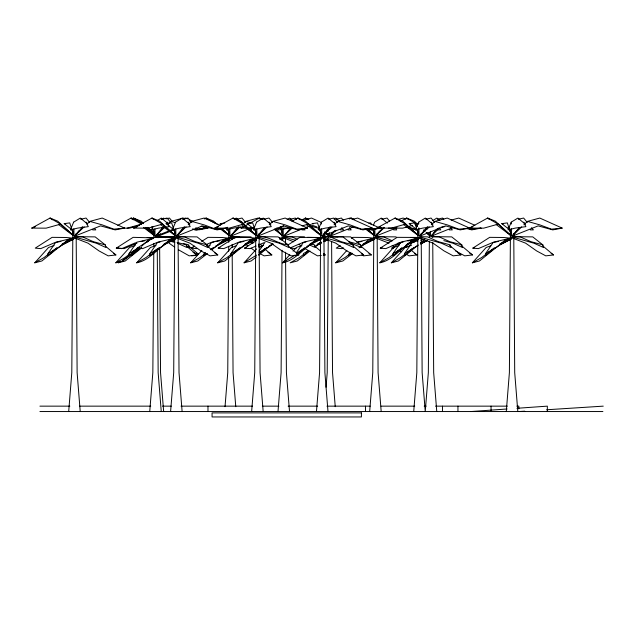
<?xml version="1.0" encoding="UTF-8"?>
<svg xmlns="http://www.w3.org/2000/svg" width="635" height="635" viewBox="0 0 635 635"><rect width="100%" height="100%" fill="white"/><g stroke="black" fill="none" stroke-linecap="round" stroke-linejoin="round"><path stroke-width="0.95" d="M72.85 230.529L71.795 372.634L68.699 411.543M153.781 253.214L152.837 372.634L149.741 411.543M153.813 246.309L153.829 243.356M153.861 237.434L153.892 230.529M174.752 230.529L173.704 372.634L170.601 411.543M228.663 257.159L227.743 372.634L225.036 406.686M228.695 251.246L228.719 246.309M228.735 242.364L228.798 230.529M255.794 230.529L254.738 372.634L251.643 411.543M282.051 250.253L281.099 372.634L278.003 411.543M282.099 240.395L282.154 230.529M320.627 230.529L319.572 372.634L316.476 411.543M328.224 239.403L327.215 372.634L326.049 387.223M328.231 237.434L328.255 233.49M373.824 230.529L372.769 372.634L369.673 411.543M417.878 230.529L416.822 372.634L413.726 411.543M429.347 241.379L428.347 372.634L425.252 411.543L422.14 372.634L421.188 233.49M429.371 237.434L429.395 232.505M510.445 230.529L509.389 372.634L506.293 411.543M321.429 222.139L318.175 229.894L325.414 228.1L336.098 226.639L334.161 223.115L328.097 218.051L321.429 222.139L321.477 224.036M373.404 225.536L374.626 222.139L381.294 218.051L387.358 223.115M418.679 222.139L415.425 229.894L422.664 228.1L433.34 226.639L431.411 223.115L425.347 218.051L418.679 222.139L418.727 224.036M511.246 222.139L507.992 229.894L515.231 228.1L525.907 226.639L523.978 223.115L517.914 218.051L511.246 222.139L511.294 224.036M153.17 226.385L151.44 229.894L158.679 228.1L169.355 226.639L167.426 223.115L161.361 218.051L157.194 220.607M227.64 227.259L226.338 229.894L233.577 228.1L244.261 226.639M281.424 226.385L279.694 229.894L289.846 227.695M427.379 229.013L428.244 227.259M56.801 248.023L48.014 255.659L47.998 253.603L55.753 242.197L75.581 237.522L62.206 243.911M137.089 248.634L129.056 255.659L129.04 253.603L136.795 242.197L153.789 238.188M159.456 247.404L149.916 255.659L149.9 253.603L157.655 242.197L177.49 237.522L164.108 243.911M208.375 247.086L211.693 242.197L231.529 237.522L219.035 243.483M239.744 248.023L230.957 255.659L230.942 253.603L238.697 242.197L258.532 237.522L245.15 243.911M258.961 251.158L265.049 242.197M296.331 252.786L303.53 242.197L323.358 237.522L309.983 243.911M401.828 248.023L393.041 255.659L393.025 253.603L400.78 242.197L420.608 237.522L407.225 243.911M414.107 247.404L404.566 255.659L404.551 253.603L412.305 242.197L417.973 240.863M494.395 248.023L485.608 255.659L485.592 253.603L493.347 242.197L513.175 237.522L499.793 243.911M75.7 234.902L79.375 230.402M81.209 228.148L82.431 226.639M159.195 231.902L163.473 226.639M178.832 233.402L184.333 226.639M234.093 231.902L238.379 226.639M258.643 234.902L264.152 228.148M287.449 231.902L291.116 227.393M323.477 234.902L330.208 226.639M331.121 234.902L334.177 231.148M376.674 234.902L379.738 231.148M420.727 234.902L427.458 226.639M433.483 233.402L437.15 228.894M513.294 234.902L518.803 228.148M61.611 245.07L73.723 238.982L60.595 245.856L41.87 260.977L34.766 262.819L48.57 247.475L54.118 245.515M139.375 247.785L122.912 260.977L115.808 262.819L129.611 247.475L135.16 245.515M174.728 239.49C159.845 243.753 151.86 260.001 136.668 262.819L150.471 247.475L156.019 245.515M207.494 253.492L197.81 260.977L190.706 262.819L201.882 250.396M244.554 245.07L256.667 238.982L243.538 245.856L224.814 260.977L217.71 262.819L231.513 247.475L236.133 245.84M256.381 256.945L251.166 260.977L244.062 262.819L256.548 248.936M320.604 239.49C305.713 243.753 297.736 260.001 282.543 262.819L289.774 254.778M293.06 251.127L296.347 247.475L301.895 245.515M352.52 253.492L342.837 260.977L335.74 262.819L346.908 250.396M417.854 239.49C402.963 243.753 394.986 260.001 379.793 262.819L393.597 247.475L399.145 245.515M417.147 245.856L398.423 260.977L391.319 262.819L405.122 247.475L411.591 245.189M499.197 245.07L511.318 238.982L498.189 245.856L479.465 260.977L472.361 262.819L486.164 247.475L490.784 245.84M74.7 235.704L82.494 227.314M155.742 235.704L163.536 227.314M158.131 235.704L159.433 234.307M176.601 235.704L184.396 227.314M230.648 235.704L238.435 227.314M257.643 235.704L265.438 227.314M284.004 235.704L291.79 227.314M322.477 235.704L330.271 227.314M330.121 235.704L334.661 230.807M375.674 235.704L383.469 227.314M419.727 235.704L427.522 227.314M431.252 235.704L437.745 228.711M512.294 235.704L520.089 227.314M75.565 235.037L84.145 226.846M87.011 224.115L89.868 221.385L102.195 218.051L124.587 228.1L115.173 229.894L100.568 225.885L75.954 235.68M156.607 235.037L164.473 227.528M168.053 224.115L170.91 221.385L183.237 218.051L185.023 218.853M158.996 235.037L160.425 233.672M177.467 235.037L186.047 226.846M188.198 224.798L191.77 221.385L204.097 218.051L220.218 225.282M231.505 235.037L240.094 226.846M242.951 224.115L245.816 221.385L258.135 218.051L259.929 218.853M258.508 235.037L267.089 226.846M269.24 224.798L272.812 221.385L285.139 218.051L307.53 228.1L298.117 229.894L283.52 225.885L258.897 235.68M284.861 235.037L292.727 227.528M323.342 235.037L331.922 226.846M334.073 224.798L337.645 221.385L349.972 218.051L372.364 228.1L362.95 229.894L348.345 225.885L323.731 235.68M330.978 235.037L335.986 230.259M376.539 235.037L384.405 227.528M420.592 235.037L429.173 226.846M431.316 224.798L434.896 221.385L447.223 218.051L469.614 228.1L460.2 229.894L445.595 225.885L420.981 235.68M432.117 235.037L437.84 229.576M513.159 235.037L521.74 226.846M523.883 224.798L527.463 221.385L539.79 218.051L562.181 228.1L552.767 229.894L538.163 225.885L513.548 235.68M206.113 253.706L203.954 255.659L203.946 253.603L205.605 252.635M258.747 254.357L266.851 247.404M295.791 255.659L304.578 248.023M308.459 251.087L303.427 255.659L303.411 253.603L308.404 250.69M351.861 253.047L348.988 255.659L348.972 253.603L350.639 252.635M141.526 246.324L148.495 239.99L153.011 238.617M272.566 243.792L269.78 246.324L258.961 252.635M315.897 246.324L320.778 241.895M418.425 245.062L404.551 253.603M420.521 243.157L424.005 239.99M141.764 247.785L125.293 260.977L118.197 262.819L120.753 261.358M212.011 249.706L216.543 245.856L228.767 239.49M309.975 250.992L297.283 260.977L290.179 262.819L299.577 257.485L303.459 254.516M140.232 248.023L131.445 255.659L131.429 253.603M211.241 249.245L213.495 247.404M258.612 255.214L269.899 245.856L273.391 244.038M48.824 253.929L44.156 257.485L34.766 262.819M50.379 252.738L56.594 247.999M129.088 254.516L125.198 257.485L115.808 262.819M131.421 252.738L136.858 248.595M131.477 254.516L122.468 260.39M134.58 252.151L140.025 247.999M149.947 254.516L146.066 257.485L136.668 262.819M153.059 252.151L157.718 248.595M203.986 254.516L200.104 257.485L190.706 262.819M231.767 253.929L227.108 257.485L217.71 262.819M233.323 252.738L239.538 247.999M256.564 255.111L244.062 262.819M259.675 252.738L265.113 248.595M295.045 255.111L282.543 262.819M298.156 252.738L304.371 247.999M305.792 252.738L308.126 250.96M349.798 253.929L345.13 257.485L335.74 262.819M393.073 254.516L389.184 257.485L379.793 262.819M395.407 252.738L401.622 247.999M404.598 254.516L400.709 257.485L391.319 262.819M407.702 252.151L412.369 248.595M486.418 253.929L481.751 257.485L472.361 262.819M487.974 252.738L494.189 247.999M135.469 242.784L121.777 248.626L116.292 248.126L133.128 237.347L153.48 237.879M160.06 241.983L156.329 242.784L142.637 248.626L137.152 248.126L153.987 237.347L168.053 237.49L174.879 238.173M196.683 248.626L191.191 248.126L194.397 246.078M201.612 241.459L208.026 237.347L222.091 237.49L228.917 238.173M243.896 241.379L237.371 242.784L223.679 248.626L218.194 248.126L235.029 237.347L249.095 237.49L255.921 238.173M256.024 246.07L250.031 248.626L244.546 248.126L256.572 240.427M287.838 245.047L299.863 237.347L313.928 237.49L320.754 238.173M340.233 245.562L336.225 248.126L341.709 248.626L343.424 247.896M351.457 238.379L353.06 237.347L367.125 237.49L373.952 238.173M403.185 241.983L399.455 242.784L385.762 248.626L380.278 248.126L397.113 237.347L418.013 237.442M393.629 248.293L391.803 248.126L400.622 242.483M498.546 241.379L492.022 242.784L478.33 248.626L472.845 248.126L489.68 237.347L503.745 237.49L510.572 238.173M161.25 219.583L163.751 218.051M234.593 219.075L236.26 218.051L242.332 223.115M287.115 219.583L289.616 218.051L293.41 221.218M334.066 219.075L335.732 218.051L339.527 221.218M432.705 220.607L436.872 218.051L439.904 220.583M47.998 253.603L60.484 246.324L67.453 239.99L75.581 237.522M129.04 253.603L139.025 247.785M133.921 252.151L141.414 247.785M149.9 253.603L162.385 246.324L169.355 239.99L177.49 237.522M210.598 249.722L216.424 246.324L223.401 239.99L231.529 237.522M230.942 253.603L243.427 246.324L250.396 239.99L258.532 237.522M296.608 253.119L308.261 246.324L315.23 239.99L323.358 237.522M358.958 247.785L361.458 246.324L368.427 239.99L376.555 237.522L363.172 243.911M393.025 253.603L405.511 246.324L412.48 239.99L420.608 237.522M485.592 253.603L498.078 246.324L505.047 239.99L513.175 237.522M60.547 224.139L46.149 228.155L31.75 228.1L50.038 218.051L57.698 221.131L73.565 235.744L60.547 224.139L50.038 218.051L52.387 219.829M117.777 225.362L131.08 218.051L138.74 221.131L141.621 223.79M131.802 218.964L133.469 218.051L141.129 221.131L143.288 223.123M162.449 224.139L148.05 228.155L133.652 228.1L151.94 218.051L159.599 221.131L175.466 235.744L162.449 224.139L151.94 218.051L153.503 219.234M204.319 218.964L205.986 218.051L213.638 221.131L217.249 224.449M243.491 224.139L229.092 228.155L214.694 228.1L232.981 218.051L240.641 221.131L256.508 235.744L243.491 224.139L232.981 218.051L234.545 219.234M254.492 228.148L241.046 228.1L259.334 218.051L262.739 219.416M292.005 228.148L279.527 228.1L283.686 225.814M291.997 221.25L297.815 218.051L305.475 221.131L321.342 235.744L308.324 224.139L297.815 218.051L299.379 219.234M302.125 219.877L305.451 218.051L308.856 219.416M349.345 218.964L351.012 218.051L354.417 219.416M405.574 224.139L391.176 228.155L376.777 228.1L395.065 218.051L402.725 221.131L418.592 235.744L405.574 224.139L395.065 218.051L396.629 219.234M400.772 221.25L406.59 218.051L414.25 221.131L417.854 224.449M498.142 224.139L483.743 228.155L469.344 228.1L487.632 218.051L495.292 221.131L511.159 235.744L498.142 224.139L487.632 218.051L489.196 219.234M316.016 245.856L321.254 243.126M323.874 241.768L328.239 239.49M361.569 245.856L374.674 239.038L362.577 245.07M420.648 244.038L427.633 240.403M162.647 245.507L175.625 238.982M215.821 245.943L232.259 237.673M269.176 245.943L272.637 244.205M281.289 239.847L285.615 237.673M306.784 246.38L321.5 238.982M316.159 245.507L321.35 242.895M323.945 241.594L327.406 239.847M405.765 245.507L418.751 238.982M420.759 243.769L427.68 240.284M146.812 242.205L148.598 241.356M280.424 239.649L284.885 237.522L279.463 239.173M317.619 243.911L321.183 242.205M323.866 240.927L327.43 239.228M420.537 243.054L425.894 240.506M137.001 243.149L124.166 248.626L118.681 248.126M206.097 244.61L210.376 242.784L214.098 241.983M258.596 244.975L263.731 242.784M290.227 247.896L302.204 242.784L305.935 241.983M408.416 243.88L414.711 241.983M156.996 235.68L173.411 229.148M159.385 235.68L173.974 229.87M177.856 235.68L202.478 225.885L217.075 229.894L226.489 228.1L215.741 229.156L204.184 224.901L191.77 221.385M231.902 235.68L251.96 227.695M285.258 235.68L302.577 228.783M305.308 227.695L308.959 226.243M331.375 235.68L353.25 226.973M376.928 235.68L396.986 227.695M432.506 235.68L452.564 227.695M31.75 228.1L35.314 226.727M133.652 228.1L137.224 226.727M214.694 228.1L218.257 226.727M241.046 228.1L243.721 227.068M279.527 228.1L281.313 227.409M376.777 228.1L380.341 226.727M469.344 228.1L472.908 226.727M67.993 240.617L73.541 238.657M169.894 240.617L174.522 238.982M207.288 246.499L210.066 245.515M223.941 240.617L228.56 238.982M250.936 240.617L256.484 238.657M258.794 247.15L263.414 245.515M315.77 240.617L321.318 238.657M413.02 240.617L418.568 238.657M505.587 240.617L511.135 238.657M323.771 239.72L325.58 239.173M127.191 228.155L141.589 224.139L131.08 218.051L133.429 219.829M139.478 225.393L129.58 228.155L123.349 228.14M203.898 227.648L206.597 226.901M302.03 225.893L308.324 224.139M412.599 225.393L402.701 228.155L388.302 228.1M415.306 224.647L417.1 224.139L406.59 218.051L408.154 219.234M116.292 248.126L118.102 247.626M137.152 248.126L138.962 247.626M191.191 248.126L193.008 247.626M218.194 248.126L220.004 247.626M244.546 248.126L246.364 247.626M380.278 248.126L382.087 247.626M391.803 248.126L393.613 247.626M472.845 248.126L474.655 247.626M182.777 218.821L185.626 218.051L187.412 218.853M302.959 220.353L311.491 218.051L321.342 222.472M352.869 219.329L357.608 218.051L380 228.1L370.594 229.894L366.943 228.886M397.478 219.591L403.169 218.051L405.852 219.258M451.16 220.099L458.748 218.051L474.869 225.282M327.62 229.441L329.43 228.997M371.364 229.894L381.524 227.695M356.727 242.197L376.555 237.522M420.807 240.197L424.585 239.308M80.764 219.226L86.05 218.051L89.694 222.488M161.806 219.226L167.092 218.051L170.736 222.488M165.957 218.837L169.482 218.051L171.91 221.012M182.666 219.226L187.952 218.051L191.603 222.488M236.704 219.226L241.991 218.051L245.642 222.488M263.708 219.226L268.994 218.051L272.637 222.488M290.06 219.226L295.346 218.051L296.561 219.527M328.541 219.226L333.827 218.051L337.471 222.488M336.177 219.226L341.463 218.051L343.289 220.274M381.738 219.226L387.025 218.051L389.453 221.012M425.791 219.226L431.078 218.051L434.721 222.488M437.317 219.226L442.603 218.051L443.817 219.527M518.358 219.226L523.645 218.051L527.288 222.488M60.952 241.379L54.427 242.784L40.735 248.626L35.25 248.126L52.086 237.347L66.151 237.49L72.977 238.173M141.057 241.578L144.788 240.776M215.963 241.578L219.694 240.776M227.147 239.165L229.005 238.768M358.196 242.181L361.926 241.379M407.845 240.975L411.567 240.173M201.152 226.092L205.629 228.1L196.215 229.894L192.564 228.886M198.604 229.894L208.018 228.1L205.327 226.893M277.709 228.632L279.59 228.275M328.239 229.172L330.121 228.814M73.358 233.894L71.953 229.711L64.191 223.647L69.731 222.893L73.311 233.704M174.982 233.061L173.855 229.711L166.092 223.647L171.633 222.893L174.911 232.799M162.036 227.965L164.949 227.568M224.75 223.02L220.131 223.647L221.615 223.869M256.302 233.894L254.897 229.711L247.134 223.647L252.674 222.893L256.254 233.704M368.856 223.139L370.705 222.893L371.3 224.695M418.108 233.061L416.973 229.711L409.218 223.647L414.758 222.893L418.036 232.799M440.984 227.171L444.873 226.639M510.953 233.894L509.54 229.711L501.785 223.647L507.325 222.893L510.905 233.704M105.299 246.007L115.887 254.952L108.18 255.857L99.02 250.912L88.051 243.181L75.605 238.355M186.341 246.007L196.929 254.952L189.222 255.857L178.491 249.809M191.611 255.857L197.39 255.183M206.446 245.364L217.789 254.952L210.082 255.857L200.922 250.912L189.952 243.181L177.514 238.355M265.025 249.206L271.828 254.952L264.12 255.857L259.961 253.611M288.242 246.007L298.831 254.952L291.124 255.857L281.964 250.912L270.994 243.181L258.548 238.355M321.334 255.405L317.476 255.857L305.181 248.706M323.255 255.183L325.183 254.952L323.675 253.675M353.076 246.007L363.664 254.952L355.957 255.857L346.797 250.912L335.828 243.181L323.382 238.355M360.712 246.007L371.3 254.952L363.593 255.857L361.926 254.96M410.805 249.841L416.862 254.952L409.154 255.857L406.654 254.508M449.572 245.364L460.915 254.952L453.207 255.857L444.048 250.912L433.078 243.181L420.632 238.355M461.097 245.364L472.44 254.952L464.733 255.857L455.573 250.912M542.893 246.007L553.482 254.952L545.775 255.857L536.615 250.912L525.645 243.181L513.199 238.355M124.587 228.1L113.84 229.156L102.283 224.901L89.868 221.385M196.834 228.957L205.629 228.1M201.176 228.767L208.018 228.1M277.598 228.386L279.551 228.195M307.53 228.1L296.783 229.156L285.226 224.901L272.812 221.385M329.001 228.576L330.954 228.386M372.364 228.1L361.617 229.156L350.06 224.901L337.645 221.385M369.252 229.156L380 228.1M469.614 228.1L458.867 229.156L447.31 224.901L434.896 221.385M562.181 228.1L551.434 229.156L539.877 224.901L527.463 221.385M470.845 411.543L507.135 408.98M516.938 408.289L547.338 406.146L547.338 411.543M518.851 411.543L524.74 411.17M546.656 409.765L603.25 406.146M92.678 229.894L95.774 229.894L94.559 228.409M194.58 229.894L197.675 229.894L195.858 227.671M248.618 229.894L251.722 229.894L249.896 227.671M275.622 229.894L278.717 229.894L276.9 227.671M301.974 229.894L305.078 229.894L303.855 228.409M340.455 229.894L343.551 229.894L341.733 227.671M348.091 229.894L351.195 229.894L349.369 227.671M393.644 229.894L396.748 229.894L395.534 228.409M437.706 229.894L440.801 229.894L438.983 227.671M449.231 229.894L452.326 229.894L450.509 227.671M530.273 229.894L533.368 229.894L531.543 227.671M39.918 406.146L69.842 406.146M79.605 406.146L150.749 406.146M162.481 406.146L171.307 406.146M181.038 406.146L252.563 406.146M262.342 406.146L278.932 406.146M288.131 406.146L317.659 406.146M326.938 406.146L370.213 406.146M381.063 406.146L414.742 406.146M424.188 406.146L426.164 406.146M435.523 406.146L507.349 406.146M516.882 406.146L518.851 406.146L518.851 408.845M39.918 411.543L602.893 411.543M307.499 237.347L320.627 237.482M512.048 236.641L532.765 236.887L542.861 244.888L543.52 247.523L534.098 243.261L512.905 237.157M431.006 236.641L451.723 236.887L461.82 244.888L462.478 247.523L453.057 243.261L443.841 240.601M375.428 236.641L396.145 236.887M329.867 236.641L350.583 236.887L360.688 244.888L361.339 247.523L349.155 242.459M322.231 236.641L342.948 236.887L353.044 244.888L353.703 247.523L344.281 243.261L323.088 237.157M283.75 236.641L304.467 236.887M257.397 236.641L278.114 236.887L288.211 244.888L288.869 247.523L279.448 243.261L258.255 237.157M230.402 236.641L251.111 236.887M157.885 236.641L174.657 236.839M155.496 236.641L175.228 236.879M511.977 236.649L520.184 236.871L530.852 241.649L542.861 244.888M430.935 236.649L439.142 236.871L449.81 241.649L461.82 244.888M419.41 236.649L427.617 236.871L438.285 241.649L450.294 244.888L450.953 247.523L441.531 243.261L420.338 237.157M375.356 236.649L383.564 236.871L392.438 240.848M329.795 236.649L338.003 236.871M322.159 236.649L330.367 236.871L341.035 241.649L353.044 244.888M283.678 236.649L291.886 236.871L297.172 239.236M257.326 236.649C268.486 235.299 277.241 244.054 288.211 244.888M230.322 236.649L238.53 236.871L240.292 237.665M155.424 236.649L166.021 236.871M290.663 248.126L296.148 248.626M411.178 237.49L418.005 238.173M279.344 237.879L282.273 238.173M147.193 237.49L153.043 238.069M501.785 223.647L503.261 223.869M409.218 223.647L410.694 223.869M313.444 223.869L311.968 223.647L317.508 222.893L321.088 233.704M247.134 223.647L248.61 223.869M166.092 223.647L167.569 223.869M64.191 223.647L65.667 223.869M398.851 242.895L400.701 243.395M348.671 241.649L360.688 244.888M311.793 244.142L314.563 244.888L315.222 247.523L309.229 244.808M250.126 241.903L253.825 242.895M258.445 244.142L261.215 244.888L261.652 246.642M207.169 244.888L195.159 241.649L184.491 236.871L176.284 236.649L197.072 236.887L207.169 244.888L207.828 247.523L198.406 243.261L177.213 237.157M183.158 243.395L188.698 244.888L189.357 247.523L186.785 246.356M177.07 242.395L186.309 244.888L186.968 247.523L177.546 243.261M105.267 244.888L93.258 241.649L82.59 236.871L74.382 236.649L95.171 236.887L105.267 244.888L105.926 247.523L96.504 243.261L75.311 237.157M466.249 228.386L471.726 229.894L481.139 228.1L470.392 229.156L467.725 228.171M406.106 227.132L416.147 229.894M309.872 225.885L318.087 228.14M308.031 223.893L316.913 226.862M245.816 221.385L251.135 222.893M170.91 221.385L175.339 222.639M376.285 237.157L391.025 241.403M284.607 237.157L295.664 240.34M231.251 237.157L234.942 238.22M249.682 242.459L252.452 243.261M156.353 237.157L158.194 237.688M170.172 241.133L174.784 242.459M408.591 226.862L414.814 229.156M376.579 238.355L389.025 243.181M285.798 238.704L293.799 241.808M189.206 219.662L192.786 221.266M189.508 220.861L192.191 222.067M163.632 236.871L165.394 237.665M171.609 240.443L174.3 241.649M397.478 243.261L399.193 244.03M405.186 246.745L406.9 247.523L406.241 244.888M258.445 245.967L261.017 247.134M399.994 250.912L401.653 251.809M353.433 219.456L351.012 218.051L352.576 219.234M307.88 219.456L305.451 218.051L307.015 219.234M261.763 219.456L259.334 218.051L260.898 219.234M215.686 223.671L205.986 218.051L207.55 219.234M143.169 223.671L133.469 218.051L135.033 219.234M551.148 253.325L553.482 254.952M469.328 252.786L472.44 254.952M457.795 252.786L460.915 254.952M414.528 253.325L416.862 254.952M368.967 253.325L371.3 254.952M361.331 253.325L363.664 254.952M323.628 253.873L325.183 254.952M296.497 253.325L298.831 254.952M267.938 252.238L271.828 254.952M214.678 252.786L217.789 254.952M196.199 252.786L198.541 254.413M193.032 252.238L196.929 254.952M113.554 253.325L115.887 254.952M392.16 245.388L394.51 247.047M298.918 244.284L301.268 245.943M245.562 244.284L247.912 245.943M251.047 248.15L254.96 250.912M169.093 243.181L174.577 247.047M496.237 224.568L511.096 235.815M415.195 224.568L417.544 226.338M426.148 232.855L430.054 235.815M403.669 224.568L418.528 235.815M365.093 228.711L374.475 235.815M325.009 232.855L328.922 235.815M306.419 224.568L321.278 235.815M274.201 229.298L282.805 235.815M241.586 224.568L256.445 235.815M220.059 228.711L229.449 235.815M160.544 224.568L175.403 235.815M145.986 227.528L153.805 233.45M143.597 227.528L154.543 235.815M58.642 224.568L73.501 235.815M314.595 246.007L320.643 251.119M187.968 245.364L198.557 254.317M423.608 229.949L425.053 231.243M426.498 232.537L430.117 235.76L427.236 233.085M366.585 228.663L374.539 235.76L367.324 229.1M324.644 231.886L328.978 235.76L326.819 233.751M274.907 228.663L282.861 235.76L276.368 229.767M221.552 228.663L229.505 235.76L221.575 228.433M147.598 227.37L154.099 233.18M145.209 227.37L154.607 235.76L145.947 227.774M148.336 227.774L154.107 233.085L152.987 229.711M508.04 227.314L510.016 229.251M318.222 227.314L320.199 229.251M253.389 227.314L255.365 229.251M523.692 222.139L525.486 224.25M431.125 222.139L432.919 224.25M333.875 222.139L335.669 224.25M269.042 222.139L270.835 224.25M242.046 222.139L243.237 223.544M188 222.139L189.794 224.25M167.14 222.139L168.339 223.544M86.098 222.139L87.297 223.544M372.92 229.711L374.332 233.894M327.366 229.711L327.93 231.386M319.73 229.711L320.858 233.061M281.249 229.711L282.377 233.061M227.894 229.711L229.021 233.061M372.793 229.195L374.285 233.704M327.231 229.195L327.835 230.997M280.226 226.497L282.313 232.799M227.171 227.393L228.957 232.799M151.963 226.497L154.051 232.799M517.811 411.543L514.707 372.634L513.755 233.49M436.769 411.543L433.673 372.634L432.745 242.364M381.19 411.543L378.087 372.634L377.134 233.49M335.24 406.686L332.534 372.634L331.605 241.379M327.993 411.543L324.898 372.634L323.937 233.49M289.512 411.543L286.417 372.634L285.536 252.23M263.16 411.543L260.064 372.634L259.104 233.49M235.768 406.686L233.061 372.634L232.188 254.206M182.118 411.543L179.022 372.634L178.07 234.474M163.647 411.543L160.544 372.634L159.647 248.285M161.258 411.543L158.155 372.634L157.266 249.269M80.216 411.543L77.121 372.634L76.16 233.49M511.429 228.798L511.619 235.458M430.474 231.648L430.578 235.458M418.838 227.846L419.052 235.458M374.809 228.798L374.999 235.458M329.359 232.601L329.446 235.458M321.612 228.798L321.802 235.458M283.139 228.798L283.321 235.458M256.778 228.798L256.969 235.458M229.783 228.798L229.973 235.458M175.744 228.798L175.927 235.458M154.876 228.798L155.067 235.458M73.835 228.798L74.025 235.458M432.721 234.474L432.729 237.434M331.573 233.49L331.589 237.434M285.464 234.474L285.496 243.356M232.108 234.474L232.132 239.403M232.148 244.34L232.156 247.301M159.591 234.474L159.607 237.434M157.202 234.474L157.218 237.434M491.053 406.146L491.053 410.647M457.946 406.146L457.946 411.543M442.468 406.146L442.468 411.543M365.498 406.146L365.498 411.543M207.978 406.146L207.978 411.543M73.652 222.139L70.398 229.894L77.637 228.1L88.321 226.639L86.384 223.115L80.32 218.051L73.652 222.139M175.554 222.139L172.299 229.894L179.538 228.1L190.222 226.639L188.293 223.115L182.221 218.051L175.554 222.139M256.596 222.139L253.341 229.894L260.58 228.1L271.264 226.639L269.335 223.115L263.263 218.051L256.596 222.139M361.41 412.893L212.066 412.893L212.066 416.949L361.41 416.949L361.41 412.893"/></g></svg>
